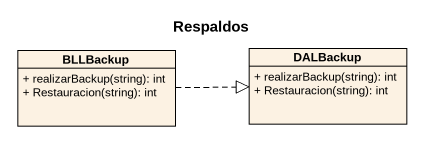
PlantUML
@startuml
title Respaldos
hide circle
hide empty members
skinparam classAttributeIconSize 0
class BLLBackup {
  + realizarBackup(string): int
  + Restauracion(string): int
}
class DALBackup {
  + realizarBackup(string): int
  + Restauracion(string): int
}
BLLBackup .right.|> DALBackup
@enduml
